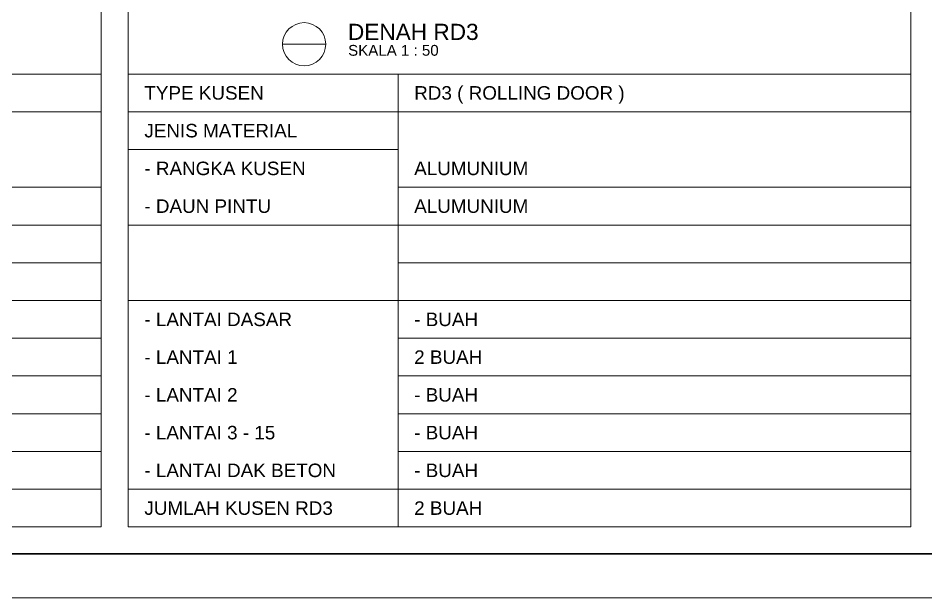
# Model space of a CAD drawing. Header units: millimetres. Extents: x -108 to 351, y -17 to 192.
# Drawn here: x 323.32 to 340.14, y 27.17 to 37.92 of the extents above; entities that cross this region are included whole.
import ezdxf
from ezdxf.enums import TextEntityAlignment as Align

# ---------------------------------------------------------------- set-up
doc = ezdxf.new("R2010")
doc.units = ezdxf.units.MM
for name, color, linetype, lineweight in [('KOP', 7, 'Continuous', 20), ('KOP GARIS', 1, 'Continuous', 30), ('lan', 7, 'Continuous', 15), ('NOT', 7, 'Continuous', 20)]:
    doc.layers.add(name, color=color, linetype=linetype, lineweight=lineweight)
doc.styles.get("Standard").update_dxf_attribs({"font": 'arial.ttf'})

# ---------------------------------------------------------------- blocks, each defined once
blk = doc.blocks.new('KOPA2-TPAK r')
at = {"layer": 'KOP'}
blk.add_lwpolyline([(0, 0), (59.4, 0), (59.4, 42.135), (0, 42.135)], close=True, dxfattribs=at)
at = {"layer": 'KOP GARIS'}
blk.add_lwpolyline([(0.815, 0.815), (58.585, 0.815), (58.585, 41.32), (0.815, 41.32)], close=True, dxfattribs=at)
at = {"layer": 'KOP'}
for p in [(51.864, 6.612), (51.864, 6.212), (51.864, 5.812)]:
    blk.add_attdef('JUDUL', p, '', height=0.25, dxfattribs=at)
for tag, p in [('SKALA', (51.816, 4.913)), ('SKALA', (51.816, 4.602)), ('SKALA', (51.816, 4.312)), ('AR-00', (57.749, 3.195))]:
    blk.add_attdef(tag, text='', height=0.172, dxfattribs=at).set_placement(p, align=Align.MIDDLE_CENTER)
blk = doc.blocks.new('Ndtpd')
blk.add_line((0.747, 0), (-0.747, 0))
blk.add_circle((0, 0), 0.747)
at = {"flags": 4}
for tag, height, p in [('NO', 0.5, (0, 0.148)), ('NOLBR', 0.3, (0, -0.398))]:
    blk.add_attdef(tag, text='', height=height, dxfattribs=at).set_placement(p, align=Align.CENTER)
for tag, p, height in [('NDTPD', (1.516, 0.148), 0.5), ('SKALA', (1.523, -0.398), 0.3)]:
    blk.add_attdef(tag, p, '', height=height, dxfattribs=at)

msp = doc.modelspace()

# ---------------------------------------------------------------- linework, layer by layer
at = {"layer": 'lan'}
for p, q in [((324.85435, 28.48506), (324.85435, 48.48506)), ((325.35435, 28.48506), (325.35435, 48.48506)), ((339.85435, 28.48506), (339.85435, 48.48506)), ((324.85435, 36.88506), (310.35435, 36.88506)), ((339.85435, 36.88506), (325.35435, 36.88506)), ((330.35435, 28.48506), (330.35435, 36.88506)), ((324.85435, 36.18506), (310.35435, 36.18506)), ((339.85435, 36.18506), (325.35435, 36.18506)), ((330.35435, 35.48506), (325.35435, 35.48506)), ((324.85435, 34.78506), (315.35435, 34.78506)), ((339.85435, 34.78506), (330.35435, 34.78506)), ((324.85435, 34.08506), (310.35435, 34.08506)), ((339.85435, 34.08506), (325.35435, 34.08506)), ((324.85435, 33.38506), (315.35435, 33.38506)), ((339.85435, 33.38506), (330.35435, 33.38506)), ((324.85435, 32.68506), (310.35435, 32.68506)), ((339.85435, 32.68506), (325.35435, 32.68506)), ((324.85435, 31.98506), (315.35435, 31.98506)), ((339.85435, 31.98506), (330.35435, 31.98506)), ((324.85435, 31.28506), (315.35435, 31.28506)), ((339.85435, 31.28506), (330.35435, 31.28506)), ((324.85435, 30.58506), (315.35435, 30.58506)), ((339.85435, 30.58506), (330.35435, 30.58506)), ((324.85435, 29.88506), (315.35435, 29.88506)), ((339.85435, 29.88506), (330.35435, 29.88506)), ((324.85435, 29.18506), (310.35435, 29.18506)), ((339.85435, 29.18506), (325.35435, 29.18506)), ((324.85435, 28.48506), (310.35435, 28.48506)), ((339.85435, 28.48506), (325.35435, 28.48506))]:
    msp.add_line(p, q, dxfattribs=at)

# ---------------------------------------------------------------- block references
at = {"layer": 'KOP'}
msp.add_blockref('KOPA2-TPAK r', (292.03958, 27.17029), dxfattribs=at)
at = {"layer": 'NOT'}
ref = msp.add_blockref('Ndtpd', (328.61485, 37.43786), dxfattribs=dict(at, xscale=0.5354752342704153, yscale=0.5354752342704153, zscale=0.5354752342704153))
ref.add_attrib('NDTPD', 'DENAH RD3', (329.42664, 37.51687), dxfattribs={"layer": '0', "height": 0.3, "flags": 4})
ref.add_attrib('SKALA', 'SKALA 1 : 50', (329.43051, 37.22454), dxfattribs={"layer": '0', "height": 0.2, "flags": 4})

# ---------------------------------------------------------------- texts
for s, p in [('RD3 ( ROLLING DOOR )', (330.65435, 36.41006)), ('TYPE KUSEN', (325.65435, 36.41006)), ('JENIS MATERIAL', (325.65435, 35.71006)), ('- RANGKA KUSEN', (325.65435, 35.01006)), ('ALUMUNIUM', (330.65435, 35.01006)), ('- DAUN PINTU', (325.65435, 34.31006)), ('ALUMUNIUM', (330.65435, 34.31006)), ('- LANTAI DASAR', (325.65435, 32.21006)), ('- BUAH', (330.65435, 32.21006)), ('- LANTAI 1', (325.65435, 31.51006)), ('2 BUAH', (330.65435, 31.51006)), ('- LANTAI 2', (325.65435, 30.81006)), ('- BUAH', (330.65435, 30.81006)), ('- LANTAI 3 - 15', (325.65435, 30.11006)), ('- BUAH', (330.65435, 30.11006)), ('- LANTAI DAK BETON', (325.65435, 29.41006)), ('- BUAH', (330.65435, 29.41006)), ('JUMLAH KUSEN RD3', (325.65435, 28.71006)), ('2 BUAH', (330.65435, 28.71006))]:
    msp.add_text(s, height=0.25, dxfattribs=at).set_placement(p)

doc.saveas('drawing.dxf')
